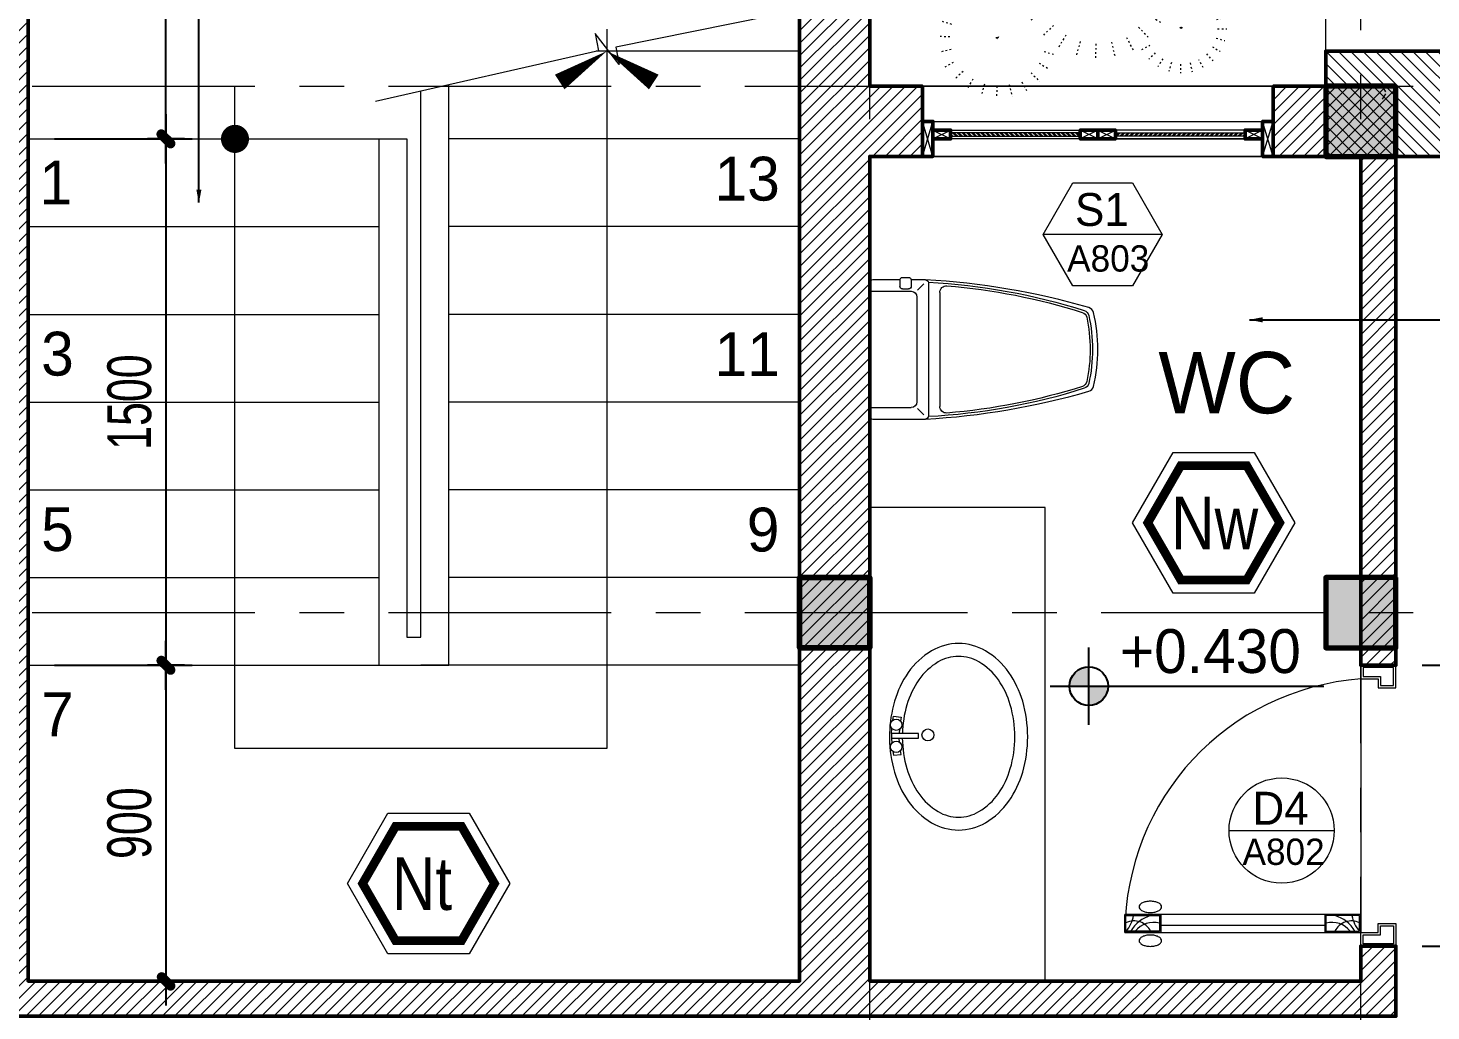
# Model space of a CAD drawing. Header units: inches. Extents: x 88947 to 296847, y 35049 to 161062.
# Drawn here: x 161148 to 165148, y 90074 to 92875 of the extents above; entities that cross this region are included whole.
import ezdxf
from ezdxf.enums import TextEntityAlignment as Align

# ---------------------------------------------------------------- set-up
doc = ezdxf.new("R2010")
doc.units = ezdxf.units.IN
doc.header["$MEASUREMENT"] = 0
doc.header["$PDMODE"] = 1
doc.linetypes.add('ACAD_ISO03W100', pattern=[30, 12, -18])
doc.linetypes.add('CENTER', pattern=[50.800000000000004, 31.75, -6.35, 6.35, -6.35])
for name, color, linetype, lineweight in [('A-Dims', 145, 'Continuous', 25), ('CUA', 42, 'Continuous', 20), ('DIM', 7, 'Continuous', 25), ('DOOR', 142, 'Continuous', 15), ('HACTH', 8, 'Continuous', 5), ('HATCH', 8, 'Continuous', 5), ('KHUNG 1', 6, 'Continuous', 70), ('KY HIEU', 4, 'Continuous', 25), ('mb$0$CUA', 42, 'Continuous', 20), ('mb$0$HATCH', 69, 'Continuous', 15), ('mb$0$net cat', 51, 'Continuous', 50), ('mb$0$net manh', 251, 'Continuous', 5), ('THAY', 3, 'Continuous', 18), ('TRUC', 252, 'ACAD_ISO03W100', 13), ('TUONG', 4, 'Continuous', 50), ('vdung', 56, 'Continuous', 9)]:
    doc.layers.add(name, color=color, linetype=linetype, lineweight=lineweight)
doc.layers.add('NOITHAT', color=34, linetype='Continuous')
doc.layers.add('text', color=2, linetype='Continuous')
doc.styles.add('ATTR', font='romans.shx', dxfattribs={"width": 0.8, "height": 0.7})
doc.styles.add('DDCo-B-Helve-condense', font='VHELVCB.TTF')
doc.styles.add('FRANKO', font='VFRANKO.TTF')
doc.styles.add('KH-TEXT', font='VAVON.TTF')
doc.styles.add('TEXT', font='VHELVCN.TTF')
doc.styles.add('VNI-HELVE-CONDENSE', font='VNARIAL.TTF', dxfattribs={"width": 0.7})
doc.dimstyles.new('TAS-100', dxfattribs={"dimscale": 50, "dimtxt": 2.5, "dimasz": 0.7, "dimexe": 1.5, "dimexo": 1.5, "dimgap": 0.8, "dimtad": 1, "dimdec": 0, "dimzin": 3, "dimdsep": 46, "dimtxsty": 'VNI-HELVE-CONDENSE', "dimblk": 'TICK', "dimcen": 2.5, "dimclrt": 71, "dimazin": 2, "dimtfac": 0.75, "dimtdec": 0, "dimtix": 1, "dimtmove": 2, "dimatfit": 2, "dimldrblk": 'TICK123', "dimfxl": 1.5, "dimtolj": 1, "dimtzin": 0, "dimarcsym": 0})
doc.dimstyles.new('TAS-50', dxfattribs={"dimscale": 25, "dimtxt": 2.5, "dimasz": 0.7, "dimexe": 1.5, "dimexo": 1.5, "dimgap": 0.8, "dimtad": 1, "dimdec": 0, "dimzin": 3, "dimdsep": 46, "dimtxsty": 'VNI-HELVE-CONDENSE', "dimblk": 'TICK', "dimcen": 2.5, "dimclrt": 71, "dimazin": 2, "dimtfac": 0.75, "dimtdec": 0, "dimtix": 1, "dimtmove": 2, "dimatfit": 2, "dimldrblk": 'TICK123', "dimfxl": 1.5, "dimtolj": 1, "dimtzin": 0, "dimarcsym": 0})

# ---------------------------------------------------------------- blocks, each defined once
blk = doc.blocks.new('WC05_P')
for p, q in [((-163.4332003934864, 541.6450136737086), (-163.4332003934864, 400.6450136737086)), ((233.5667996065136, 541.6450136737086), (233.5667996065136, 400.6450136737086)), ((-202.4240828107567, 439.1167180118947), (-180.4332003934864, 439.1167180118947)), ((-210.4332003934864, 430.1167180118947), (-210.4332003934864, 409.1167180118946)), ((-202.4337935026169, 400.1167180118946), (-180.4332003934864, 400.1167180118946)), ((-171.4332003934864, 430.1167180118947), (-171.4332003934864, 409.1167180118946)), ((-192.4332003934864, 341.6450136737086), (262.5667996065137, 341.6450136737086)), ((-166.9339561518516, 378.6204424184715), (-188.242008766753, 357.3267619186563)), ((-143.4332003934864, 380.6450136737086), (213.5667996065136, 380.6450136737086)), ((237.0675553648788, 378.6204424184715), (258.3756079797803, 357.3267619186563)), ((-159.3356360889615, 302.6450136737086), (229.4692353019883, 302.6450136737086))]:
    blk.add_line(p, q)
blk.add_lwpolyline([(-202.4332003934864, 439.1167180118947), (-202.4332003934864, 531.6450136737086, -0.414213562373095), (-192.4332003934864, 541.6450136737086), (262.5667996065137, 541.6450136737086, -0.414213562373095), (272.5667996065137, 531.6450136737086), (272.5667996065137, 351.6450136737086, -0.05643643706552809), (177.5229201375263, -206.3173234126065, -0.2718575235499975), (160.9727958778988, -221.9982441541606, -0.1145472182879914), (-90.90154294170053, -221.8601835283448, -0.2715780745762616), (-107.4279695011392, -206.183647669621, -0.05642256220342063), (-202.4332003934864, 351.645013673707), (-202.4332003934864, 400.1167180118946)], format="xyb")
for centre, radius, start, end in [((-201.3185305588626, 430.0692202111985), 9.114793592576325, 96.96667790787944, 179.7014264990903), ((-180.4332003934864, 430.1167180118947), 9, 0, 90), ((-201.3160061846809, 409.1652614426133), 9.117323439789876, 180.3050617719985, 262.9577982272369), ((-180.4332003934864, 409.1167180118946), 9, 270, 0), ((-143.4332003934864, 400.6450136737086), 20, 180, 270), ((213.5667996065136, 400.6450136737086), 20, 270, 0), ((-192.4332003934864, 351.6450136737086), 10, 180, 270), ((1905.98182169227, 447.1941610259693), 2102.578959649846, 182.8742835320095, 197.6553580695382), ((-1835.848222479243, 447.1941610259693), 2102.578959649846, 342.3446419304619, 357.1257164679904), ((262.5667996065137, 351.6450136737086), 10, 270, 0), ((-159.3356360889615, 280.1294728084221), 22.51554086528662, 90, 184.6246185700729), ((229.4692353019883, 280.129472808422), 22.51554086528662, 355.375381429925, 90), ((1905.934843745355, 447.1876325049033), 2094.531608273105, 184.6245441765275, 197.5276549796377), ((-1835.848222479243, 447.1941610259693), 2094.578959649846, 342.4639596696136, 355.3753814299265), ((-76.10661430237859, -183.6697371818734), 22.51554086528662, 197.6553580695387, 257.5058675068256), ((-69.8810356385494, -176.833356221094), 22.51554086528662, 197.5276549796375, 258.1004920139902), ((139.9214598832948, -177.1302528184612), 22.51554086528662, 281.7373468011924, 342.463959669614), ((146.2402135154059, -183.6697371818734), 22.51554086528662, 282.4941324931746, 342.3446419304639), ((35.06679960651365, 318.044267807829), 536.3992541341204, 257.505867506825, 282.494132493175), ((35.72965411792188, 324.3466122222949), 534.7020094094623, 258.1004920139905, 281.7373468011922)]:
    blk.add_arc(centre, radius, start, end)
blk = doc.blocks.new('C DDFFG')
for p, q in [((1786522.217473382, 1255885.81696257), (1786522.217473382, 1255963.228194855)), ((1786522.217473382, 1255963.228194855), (1786535.030511112, 1255963.228194855)), ((1786535.030511112, 1255963.228194855), (1786535.030511112, 1255885.81696257)), ((1786473.085709055, 1255891.716264571), (1786475.699328106, 1255913.483537248)), ((1786483.673065716, 1255890.445029655), (1786473.085709055, 1255891.716264571)), ((1786475.699328106, 1255913.483537248), (1786486.72124365, 1255912.160124394)), ((1786522.217473382, 1255885.81696257), (1786507.808220739, 1255887.547096509)), ((1786509.987280908, 1255909.366547122), (1786522.217473382, 1255907.898055202)), ((1786536.059500372, 1255880.557617335), (1786521.806454377, 1255880.437481379)), ((1786535.030511112, 1255885.81696257), (1786522.217473382, 1255885.81696257)), ((1786547.260703587, 1255909.366547122), (1786535.030511112, 1255907.898055202)), ((1786535.030511112, 1255885.81696257), (1786549.439763756, 1255887.547096509)), ((1786581.548656389, 1255913.483537248), (1786570.526740845, 1255912.160124394)), ((1786573.574918779, 1255890.445029654), (1786584.16227544, 1255891.716264571)), ((1786584.16227544, 1255891.716264571), (1786581.548656389, 1255913.483537248))]:
    blk.add_line(p, q)
at = {"extrusion": (0, 0, -1)}
for centre, major_axis, ratio, start_param, end_param in [((1786502.22587785, 1255993.220431157), (-196.576827910027, 196.576827910027), 0.9999999999971908, 0.1746721990089368, 0.503187330312453), ((1786525.874676021, 1255911.658646475), (-256.6251017217065, 256.6251017217065), 0.9999999999996413, 0.5031873303111891, 0.7853981633975771), ((1786525.874676021, 1255911.658646475), (-256.6251017215106, -256.6251017215106), 0.9999999999995111, 2.35619449019228, 2.63840532327866), ((1786549.523474191, 1255993.220431157), (-196.5768279099476, -196.5768279099476), 0.9999999999972699, 2.638405323277339, 2.966920454580992), ((1786466.085137259, 1256044.850060572), (-152.0135483859962, -152.0135483859962), 0.9999999999975132, 1.319717300781313, 1.745468525802608), ((1786502.22587785, 1255993.220431157), (-170.6495792658378, -170.6495792658378), 0.9999999999914471, 1.745468525801561, 2.073983657102234), ((1786525.874676021, 1255911.658646474), (-230.6978530757754, 230.6978530757754), 0.999999999997266, 0.5031873303122638, 0.7853981633988263), ((1786525.874676021, 1255911.658646475), (-230.6978530755815, -230.6978530755815), 0.9999999999971769, 2.356194490191022, 2.638405323277583), ((1786549.523474191, 1255993.220431157), (-170.6495792658374, 170.6495792658374), 0.9999999999914908, 1.067608996487599, 1.396124127788274), ((1786585.664214782, 1256044.850060572), (-152.0135483860611, 152.0135483860611), 0.9999999999974456, 1.396124127786872, 1.821875352807989), ((1786466.085137259, 1256044.850060572), (-126.0862997399542, 126.0862997399542), 0.999999999997094, -0.2510790260147844, 0.1746721990086899), ((1786585.664214782, 1256044.850060572), (-126.0862997399523, -126.0862997399523), 0.9999999999970992, 2.966920454581087, 3.392671679604566), ((1786410.911747557, 1256077.498012425), (-106.6814863794014, 106.6814863794014), 0.9999999999995982, -0.7853981633976492, -0.2510790260146973), ((1786410.911747557, 1256077.498012425), (-80.75423773373085, 80.75423773373083), 0.9999999999988722, -0.7853981633980123, -0.251079026013961), ((1786640.837604485, 1256077.498012425), (-80.75423773388796, 80.75423773388795), 0.9999999999991174, 1.821875352807447, 2.356194490190884), ((1786640.837604485, 1256077.498012425), (-106.6814863795317, 106.6814863795317), 0.9999999999993895, 1.821875352808637, 2.356194490192039), ((1786410.911747557, 1256077.498012425), (-106.6814863795028, 106.6814863795028), 0.9999999999995156, -1.319717300781212, -0.7853981633976904), ((1786410.911747557, 1256077.498012425), (-80.75423773368324, -80.75423773368325), 0.9999999999995914, 0.2510790260147788, 0.7853981633976524), ((1786640.837604485, 1256077.498012425), (-80.75423773370935, 80.75423773370935), 0.9999999999998626, 2.356194490193296, 2.890513627576103), ((1786640.837604485, 1256077.498012425), (-106.6814863795463, -106.6814863795464), 0.9999999999994857, 3.92699081698827, 4.461309954371651), ((1786466.085137259, 1256110.145964278), (-152.0135483859686, 152.0135483859686), 0.9999999999978101, 4.537716781377177, 4.963468006398345), ((1786466.085137259, 1256110.145964278), (-126.0862997403387, 126.0862997403387), 0.9999999999970514, 4.537716781376678, 4.963468006398096), ((1786531.186599793, 1255989.958874451), (-11.94161886190538, 11.94161886190538), 0.9999999999923973, -0.7853981634012497, 5.497787143778337), ((1786585.664214782, 1256110.145964278), (-126.0862997403799, -126.08629974038), 0.9999999999967243, 4.461309954371352, 4.88706117939263), ((1786585.664214782, 1256110.145964278), (-152.0135483859918, -152.0135483859918), 0.999999999997442, 4.46130995437127, 4.887061179392375), ((1786502.22587785, 1256161.775593692), (-170.6495792644465, 170.6495792644465), 0.9999999999990503, 4.209201650074217, 4.537716781376674), ((1786502.22587785, 1256161.775593693), (-196.576827911722, 196.576827911722), 0.9999999999922197, 4.209201650077116, 4.537716781377859), ((1786525.874676021, 1256243.337378375), (-230.6978530757634, -230.6978530757635), 0.9999999999981871, 5.508996987792555, 5.779997976867736), ((1786525.874676021, 1256243.337378375), (-230.697853076855, -230.6978530768551), 0.9999999999983634, 5.21557631069506, 5.469720115485267), ((1786549.523474191, 1256161.775593693), (-196.576827911858, -196.576827911858), 0.9999999999918469, 4.887061179391772, 5.215576310692549), ((1786525.87467602, 1256243.337378375), (-256.6251017216459, -256.6251017216459), 0.9999999999987784, 5.508996987792656, 5.779997976867833), ((1786497.019046617, 1255899.643121675), (-11.4612412730364, -11.4612412730364), 0.999999999995787, 0.7853981633995547, 7.068583470579141), ((1786525.874676021, 1256243.337378375), (-256.6251017219885, -256.6251017219886), 0.9999999999998359, 5.215576310695624, 5.469720115485876), ((1786560.228937877, 1255899.643121675), (-11.46124127303675, -11.46124127303675), 0.9999999999959504, 0.7853981633994731, 7.06858347057906)]:
    blk.add_ellipse(centre, major_axis=major_axis, ratio=ratio, start_param=start_param, end_param=end_param, dxfattribs=at)
at = {"extrusion": (0, 0, -0.9999999999999998)}
blk.add_ellipse((1786549.523474191, 1256161.775593692), major_axis=(-170.6495792644459, -170.6495792644459), ratio=0.999999999999106, start_param=4.887061179392652, end_param=5.215576310695114, dxfattribs=at)
blk = doc.blocks.new('TICK')
at = {"layer": 'A-Dims', "color": 1}
for p, q in [((0, 1.5), (0, -1.5)), ((-1.999999999999943, 0), (2, 0))]:
    blk.add_line(p, q, dxfattribs=at)
at = {"layer": 'A-Dims', "color": 1, "const_width": 0.7878347494489719}
blk.add_lwpolyline([(-0.3342782012913972, -0.3486016811580157), (0.3833337504766519, 0.3780050543573452)], dxfattribs=at)
at = {"layer": 'A-Dims', "color": 1, "const_width": 0.393917374724486}
for points in [[(0.2443158685418894, 0.5170229362784085, -0.4142135623732853), (0.5228575154469581, 0.5170229362784085, -1)], [(0.5228575154469581, 0.5170229362784085, -0.4142135623732853), (0.5228575154469581, 0.2384812893835715, -1)], [(-0.4732960832188837, -0.209583799236043, 0.4142135623732853), (-0.4732960832188837, -0.4881254461220124, 1)], [(-0.4732960832188837, -0.4881254461220124, 0.4142135623732853), (-0.1947544363210909, -0.4881254461220124, 1)]]:
    blk.add_lwpolyline(points, format="xyb", dxfattribs=at)
blk = doc.blocks.new('*D200')
at = {"layer": 'Defpoints', "color": 0}
for p in [(165047.7407341748, 91058.95006701583), (165047.7407341739, 90258.9500668752), (165531.4672215203, 90258.9500668752)]:
    blk.add_point(p, dxfattribs=at)
at = {"layer": 'DIM', "color": 0, "lineweight": -2}
for p, q in [((165122.7407341748, 91058.95006701583), (165606.4672215203, 91058.95006701583)), ((165531.4672215203, 91023.95006701583), (165531.4672215203, 90293.9500668752)), ((165122.7407341739, 90258.9500668752), (165606.4672215203, 90258.9500668752))]:
    blk.add_line(p, q, dxfattribs=at)
at = {"layer": 'DIM', "color": 0, "lineweight": -2, "xscale": 35, "yscale": 35, "zscale": 35}
for p, rotation in [((165531.4672215203, 91058.95006701583), 90), ((165531.4672215203, 90258.9500668752), 270)]:
    blk.add_blockref('TICK', p, dxfattribs=dict(at, rotation=rotation))
at = {"layer": 'DIM', "color": 71, "insert": (165427.6882310701, 90658.95006694554), "char_height": 125, "attachment_point": 5, "rotation": 90, "style": 'VNI-HELVE-CONDENSE'}
blk.add_mtext('\\A1;800', dxfattribs=at)
blk = doc.blocks.new('TICK123')
at = {"layer": 'A-Dims', "color": 1}
blk.add_lwpolyline([(0.04616600689769257, 7.275957614183426e-12, 0, 0.84, 0), (-2.110890249510703, 7.275957614183426e-12, 8.399999999999999, 8.399999999999999, 0)], format="xyseb", dxfattribs=at)
blk = doc.blocks.new('*D201')
at = {"layer": 'Defpoints', "color": 0}
for p in [(165047.7407341739, 90258.9500668752), (165047.7407341739, 89858.9500668752), (165531.4672215203, 89858.9500668752)]:
    blk.add_point(p, dxfattribs=at)
at = {"layer": 'DIM', "color": 0, "lineweight": -2}
for p, q in [((165122.7407341739, 90258.9500668752), (165606.4672215203, 90258.9500668752)), ((165531.4672215203, 90223.9500668752), (165531.4672215203, 89893.9500668752)), ((165122.7407341739, 89858.9500668752), (165606.4672215203, 89858.9500668752))]:
    blk.add_line(p, q, dxfattribs=at)
at = {"layer": 'DIM', "color": 0, "lineweight": -2, "xscale": 35, "yscale": 35, "zscale": 35}
for p, rotation in [((165531.4672215203, 90258.9500668752), 90), ((165531.4672215203, 89858.9500668752), 270)]:
    blk.add_blockref('TICK', p, dxfattribs=dict(at, rotation=rotation))
at = {"layer": 'DIM', "color": 71, "insert": (165427.6882310701, 90058.95006687523), "char_height": 125, "attachment_point": 5, "rotation": 90, "style": 'VNI-HELVE-CONDENSE'}
blk.add_mtext('\\A1;400', dxfattribs=at)
blk = doc.blocks.new('*D226')
at = {"layer": 'Defpoints', "color": 0}
for p in [(161147.7407341957, 92558.95006705007), (161147.7407341802, 91058.95006695557), (161540.827242045, 91058.95006695557)]:
    blk.add_point(p, dxfattribs=at)
at = {"layer": 'DIM', "color": 0, "lineweight": -2}
for p, q in [((161222.7407341957, 92558.95006705007), (161615.827242045, 92558.95006705007)), ((161540.827242045, 92523.95006705007), (161540.827242045, 91093.95006695557)), ((161222.7407341802, 91058.95006695557), (161615.827242045, 91058.95006695557))]:
    blk.add_line(p, q, dxfattribs=at)
at = {"layer": 'DIM', "color": 0, "lineweight": -2, "xscale": 35, "yscale": 35, "zscale": 35}
for p, rotation in [((161540.827242045, 92558.95006705007), 90), ((161540.827242045, 91058.95006695557), 270)]:
    blk.add_blockref('TICK', p, dxfattribs=dict(at, rotation=rotation))
at = {"layer": 'DIM', "color": 71, "insert": (161437.0482515948, 91808.95006700284), "char_height": 125, "attachment_point": 5, "rotation": 90, "style": 'VNI-HELVE-CONDENSE'}
blk.add_mtext('\\A1;1500', dxfattribs=at)
blk = doc.blocks.new('*D228')
at = {"layer": 'Defpoints', "color": 0}
for p in [(161147.7407341802, 91058.95006695557), (161147.7407341766, 90158.9500668752), (161540.827242045, 90158.9500668752)]:
    blk.add_point(p, dxfattribs=at)
at = {"layer": 'DIM', "color": 0, "lineweight": -2}
for p, q in [((161222.7407341802, 91058.95006695557), (161615.827242045, 91058.95006695557)), ((161540.827242045, 91023.95006695557), (161540.827242045, 90193.9500668752)), ((161222.7407341766, 90158.9500668752), (161615.827242045, 90158.9500668752))]:
    blk.add_line(p, q, dxfattribs=at)
at = {"layer": 'DIM', "color": 0, "lineweight": -2, "xscale": 35, "yscale": 35, "zscale": 35}
for p, rotation in [((161540.827242045, 91058.95006695557), 90), ((161540.827242045, 90158.9500668752), 270)]:
    blk.add_blockref('TICK', p, dxfattribs=dict(at, rotation=rotation))
at = {"layer": 'DIM', "color": 71, "insert": (161437.0482515948, 90608.95006691541), "char_height": 125, "attachment_point": 5, "rotation": 90, "style": 'VNI-HELVE-CONDENSE'}
blk.add_mtext('\\A1;900', dxfattribs=at)
blk = doc.blocks.new('A$C796B168A')
h = blk.add_hatch(color=256)
edge = h.paths.add_edge_path()
edge.add_ellipse((0, 0), major_axis=(38.89087296526628, 38.89087296526628), ratio=0.9999999999996828, start_angle=45.00000000000908, end_angle=134.9999999999909)
edge.add_line((-55, 0), (0, 0))
edge.add_line((0, 0), (0, 55))
edge = h.paths.add_edge_path()
edge.add_ellipse((0, 0), major_axis=(38.89087296526628, 38.89087296526628), ratio=0.9999999999996828, start_angle=225.0000000000091, end_angle=314.9999999999909)
edge.add_line((55, 0), (0, 0))
edge.add_line((0, 0), (0, -55))
for p, q in [((0, -110), (0, 110)), ((-110, 0), (670.3676890531788, 0))]:
    blk.add_line(p, q)
blk.add_ellipse((0, 0), major_axis=(-38.89087296526649, 38.89087296526649), ratio=0.9999999999996713, start_param=3.926990816987406, end_param=10.21017612416699)
at = {"style": 'TEXT'}
blk.add_attdef('CAO ÑOÄ', (88.7972590981517, 37.33300967002288), '', height=100, dxfattribs=at)
blk = doc.blocks.new('*D229')
at = {"layer": 'Defpoints', "color": 0}
for p in [(161147.7407341847, 93558.95006686047), (161540.827242045, 93558.95006686047), (161147.7407341957, 92558.95006705007)]:
    blk.add_point(p, dxfattribs=at)
at = {"layer": 'DIM', "color": 0, "lineweight": -2}
for p, q in [((161222.7407341847, 93558.95006686047), (161615.827242045, 93558.95006686047)), ((161540.827242045, 92593.95006705007), (161540.827242045, 93523.95006686047)), ((161222.7407341957, 92558.95006705007), (161615.827242045, 92558.95006705007))]:
    blk.add_line(p, q, dxfattribs=at)
at = {"layer": 'DIM', "color": 0, "lineweight": -2, "xscale": 35, "yscale": 35, "zscale": 35}
for p, rotation in [((161540.827242045, 93558.95006686047), 90), ((161540.827242045, 92558.95006705007), 270)]:
    blk.add_blockref('TICK', p, dxfattribs=dict(at, rotation=rotation))
at = {"layer": 'DIM', "color": 71, "insert": (161437.0482515948, 93058.95006695528), "char_height": 125, "attachment_point": 5, "rotation": 90, "style": 'VNI-HELVE-CONDENSE'}
blk.add_mtext('\\A1;1000', dxfattribs=at)
blk = doc.blocks.new('121222')
at = {"layer": 'TRUC', "color": 95}
for p, q in [((-69.87189895673782, -79572.65753577233), (-116.2707570372686, -79496.50221745647)), ((14.51428777973467, -79535.5860801072), (-10.65337107839059, -79449.80589366957)), ((105.5543187141673, -79521.26269566602), (103.4510822283319, -79432.03646465308)), ((196.9497653160677, -79532.20087952184), (218.2740073821607, -79444.40017406769)), ((325.9724010766971, -79486.06730506796), (283.5551197847242, -79563.70976860778)), ((-142.5170353070134, -79629.70091812254), (-206.204140182123, -79568.94762751953)), ((356.8608891816219, -79619.5628051161), (419.2304960877739, -79554.18581867828)), ((1453.590772952622, -79683.22404358095), (1452.008197093235, -79616.304183027)), ((1522.134044053949, -79691.43374729027), (1538.122994430962, -79625.58615746126)), ((-274.326323082262, -79662.19321630719), (-196.6838595424442, -79704.61049759916)), ((415.4448013174662, -79690.56066962262), (491.6633999274243, -79644.12287111295)), ((831.3757485360068, -79830.6686413581), (828.7437636671041, -79719.13162141938)), ((1267.536340114283, -79764.54958386747), (1219.768989518795, -79718.98351129852)), ((1322.010625415181, -79721.7749475672), (1287.213691088179, -79664.65441495199)), ((1385.310749751796, -79693.96658191182), (1366.42783517404, -79629.63015017266)), ((1618.89808161281, -79656.8293352773), (1587.08512064383, -79715.06118293217)), ((1642.059299196493, -79756.95077301917), (1688.838339021018, -79707.92428630251)), ((-230.4533615854339, -79790.66345034853), (-315.9853663259116, -79769.89602846852)), ((452.5795372766836, -79774.90791592996), (538.3597237143139, -79749.74025707183)), ((612.0865360414224, -79894.91917463091), (554.0820849175404, -79799.71656439097)), ((717.567622111347, -79848.56845344277), (686.1152189728567, -79741.34451230668)), ((945.6108644150697, -79844.33897465024), (972.2659797034381, -79734.59324132756)), ((1106.892098377462, -79786.67623775544), (1053.870496762495, -79883.72931718022)), ((1168.67403849359, -79788.92376870674), (1226.905886148453, -79820.73672967571)), ((1686.000547148478, -79810.19310558158), (1743.167435367554, -79775.3689878719)), ((-239.2052206477367, -79882.61272042859), (-328.3571634971354, -79884.71453515555)), ((521.2874733319888, -79966.21954598461), (441.6725264206352, -79890.27461888074)), ((1145.50785700363, -79953.54580010986), (1223.455524767985, -79871.82198324069)), ((1713.85968687451, -79873.45795877889), (1778.191700146876, -79854.58313195776)), ((-224.8075480430207, -79973.65132960415), (-310.5877344806547, -79998.81898846227)), ((356.5186931787632, -80006.83362680447), (453.5717726035363, -80059.85522841944)), ((1218.730764033516, -80042.28669033705), (1314.009160790969, -79984.23962949422)), ((1718.089085830555, -80010.69353243135), (1782.240111325069, -80026.27020345806)), ((1724.651500922087, -79941.74389880049), (1791.51766729254, -79940.16349387696)), ((-187.6728120838034, -80057.9985759115), (-263.8914106937614, -80104.43637442116)), ((-129.0888999479647, -80128.996440418), (-191.4460006306942, -80194.369757566)), ((411.3648562505599, -80167.4267551454), (304.4437845074971, -80141.46416394529)), ((1265.157271739155, -80147.72516668802), (1372.37754358543, -80116.26025732611)), ((1652.134631888337, -80131.41947547915), (1699.901982483829, -80176.98554804812)), ((1750.992515042229, -80107.05337839652), (1692.760667387363, -80075.24041742754)), ((-98.20041184303614, -80262.49194046615), (-55.78313055106332, -80184.84947692633)), ((30.82222391758955, -80216.35836601227), (9.510488074919067, -80304.15540217659)), ((122.2176705194954, -80227.29654986809), (124.320907005331, -80316.52278088102)), ((213.2577014539281, -80212.97316542691), (238.4253603120497, -80298.75335186454)), ((1466.080199050001, -80212.74501576569), (1467.658356442586, -80279.67296407625)), ((1534.368310007444, -80202.0068959016), (1553.238718361778, -80266.34699693059)), ((1597.65592812064, -80174.20219953606), (1632.45286244764, -80231.32273215127)), ((400.4243023944755, -80282.3550676946), (288.9740768427071, -80284.98196151483)), ((1283.14387821078, -80261.528202064), (1394.59410376255, -80258.90130824377)), ((418.410908866104, -80396.15810307059), (311.195055486626, -80427.61492467587)), ((1272.203324354696, -80376.45651461321), (1379.124396097759, -80402.41910581331)), ((464.8374165717437, -80501.59657942156), (369.56343828109, -80559.63555250777)), ((1327.049487426494, -80537.04964295414), (1229.996408001721, -80484.02804133917)), ((538.0603236016292, -80590.33746964874), (460.1170743040711, -80672.05319876129)), ((1071.481644563833, -80648.9640951277), (1129.486095687717, -80744.16670536765)), ((1162.280707273267, -80577.66372377399), (1241.895654184621, -80653.60865087787)), ((576.6760822277954, -80757.20703200316), (629.697683842762, -80660.1539525784)), ((737.9573161901897, -80699.54429510838), (711.3066193686177, -80809.28194067442)), ((852.1924320692525, -80713.2146284005), (854.8288354049555, -80824.7435605826)), ((966.0005584939124, -80695.31481631583), (997.4573800991991, -80802.5306696953))]:
    blk.add_line(p, q, dxfattribs=at)
for points in [[(109.8456827291664, -79868.9113460688), (97.9972506477892, -79878.87342042834), (118.724270534158, -79881.97413361653)], [(1456.804147468863, -79943.96034408877), (1447.91267491282, -79951.4317125642), (1463.462901028358, -79953.76258324459)], [(836.7325958263486, -80265.23331094562), (821.919116463021, -80277.68167272251), (847.83468716665, -80281.56915310872)]]:
    blk.add_lwpolyline(points, close=True, dxfattribs=at)
at = {"layer": 'TRUC', "color": 95, "style": 'ATTR', "width": 0.8, "flags": 9}
blk.add_attdef('ESTCODE', (836.7325958263486, -80265.23331094562), '', height=6.451199999907048, rotation=331.351536153985, dxfattribs=at)
blk = doc.blocks.new('KH-DR')
blk.add_line((-4, 0), (4, 0))
blk.add_circle((0, 0), 4)
at = {"color": 3, "style": 'KH-TEXT'}
blk.add_attdef('SYMBOL', text='', height=2.5, dxfattribs=at).set_placement((-0.08026645299942903, 1.698676940704395), align=Align.MIDDLE_CENTER)
at = {"style": 'KH-TEXT'}
blk.add_attdef('TYPE', text='', height=2, dxfattribs=at).set_placement((-0.0971030840249405, -1.607572547375463), align=Align.MIDDLE_CENTER)
blk = doc.blocks.new('A$C6DAC4EB2')
at = {"linetype": 'Continuous'}
for p, q in [((-100, 0), (-100, -38.57142857788131)), ((0, 0), (-100, 0)), ((0, 0), (-100, 0)), ((0, -64.28571429569274), (0, 0)), ((-773.0000001399312, -89.9999999976717), (-773.0000001399312, -38.57142857881263)), ((-773.0000001399312, -38.57142857881263), (-773.0000001399312, -89.9999999976717)), ((-670.142857301631, -38.57142857788131), (-773.0000001399312, -38.57142857881263)), ((-773.0000001399312, -38.57142857881263), (-100, -38.57142857788131)), ((-670.142857301631, -89.9999999976717), (-670.142857301631, -38.57142857788131)), ((-202.8571428388823, -38.57142857788131), (-100, -38.57142857788131)), ((-202.8571428388823, -89.99999999674037), (-202.8571428388823, -38.57142857788131)), ((-99.99999999906868, -800.0000001396984), (-99.99999999580905, -38.57142857788131)), ((-100, -38.57142857788131), (-100, -89.99999999674037)), ((-100, -38.57142857788131), (-100, -89.99999999674037)), ((-100, -38.57142857788131), (-50.14285715506412, -38.57142857788131)), ((-50.14285715506412, -38.57142857788131), (-50.14285715506412, -64.28571429569274)), ((-670.142857301631, -59.05548358522356), (-202.8571428388823, -59.05548358429223)), ((-50.14285715506412, -64.28571429569274), (0, -64.28571429569274)), ((-100, -89.99999999674037), (-773.0000001399312, -89.9999999976717)), ((-773.0000001399312, -89.9999999976717), (-670.142857301631, -89.9999999976717)), ((-100, -89.99999999674037), (-202.8571428388823, -89.99999999674037)), ((-50.1428571541328, -761.4285715627484), (-50.1428571541328, -735.7142858440056)), ((-50.1428571541328, -735.7142858440056), (4.656612873077393e-10, -735.7142858440056)), ((4.656612873077393e-10, -735.7142858440056), (9.313225746154785e-10, -800.0000001396984)), ((-99.99999999906868, -800.0000001396984), (-99.99999999953434, -761.4285715627484)), ((-99.99999999953434, -761.4285715627484), (-50.1428571541328, -761.4285715627484)), ((9.313225746154785e-10, -800.0000001396984), (-99.99999999906868, -800.0000001396984)), ((-99.99999999953434, -800.0000001406297), (9.313225746154785e-10, -800.0000001396984)), ((-100, -800.0000001406297), (9.313225746154785e-10, -800.0000001406297))]:
    blk.add_line(p, q, dxfattribs=at)
at = {"color": 7}
for p, q in [((-93.57142857054714, -6.428571430034935), (-93.57142857054714, -32.14285714784637)), ((-6.428571429452859, -6.428571430034935), (-93.57142857054714, -6.428571430034935)), ((-93.57142857054714, -32.14285714784637), (-43.7142857251456, -32.14285714784637)), ((-43.7142857251456, -32.14285714784637), (-43.7142857251456, -57.85714286658913)), ((-6.428571429452859, -57.85714286658913), (-6.428571429452859, -6.428571430034935)), ((-769.5131796712521, -42.0582490474917), (-769.5131796712521, -86.51317952899262)), ((-673.6296777703101, -42.05824904656038), (-769.5131796712521, -42.0582490474917)), ((-673.6296777703101, -86.51317952899262), (-673.6296777703101, -42.05824904656038)), ((-199.3703223702032, -42.05824904656038), (-103.4868204686791, -42.05824904656038)), ((-199.3703223702032, -86.5131795280613), (-199.3703223702032, -42.05824904656038)), ((-103.4868204686791, -42.05824904656038), (-103.4868204686791, -86.5131795280613)), ((-43.7142857251456, -57.85714286658913), (-6.428571429452859, -57.85714286658913)), ((-769.5131796712521, -86.51317952899262), (-673.6296777703101, -86.51317952899262)), ((-103.4868204686791, -86.5131795280613), (-199.3703223702032, -86.5131795280613)), ((-43.71428572467994, -767.857142991852), (-43.71428572467994, -742.1428572740406)), ((-43.71428572467994, -742.1428572740406), (-6.428571428987198, -742.1428572740406)), ((-6.428571428987198, -742.1428572740406), (-6.428571428987198, -793.5714287105948)), ((-93.57142856961582, -793.5714287105948), (-93.57142856961582, -767.857142991852)), ((-93.57142856961582, -767.857142991852), (-43.71428572467994, -767.857142991852)), ((-6.428571428987198, -793.5714287105948), (-93.57142856961582, -793.5714287105948))]:
    blk.add_line(p, q, dxfattribs=at)
at = {"linetype": 'Continuous', "extrusion": (0, 0, -1)}
for centre, major_axis, ratio, start_param, end_param in [((-700.0168171572732, -63.15406083804555), (45.32515524032208, 45.32515524032209), 0.9999999999896637, -0.9896177343338575, -0.7853981634026165), ((-700.0168171577388, -63.15406083804555), (-45.32515524104782, 45.32515524104782), 0.9999999999924583, 0.7853981634084838, 0.9896177343364975), ((-10.64760575073888, -3.519638469726488), (567.7180511019892, 528.5612132035033), 0.9626856816345414, 2.419028473466696, 3.864156833709902), ((-723.6256310646422, -15.1260401501786), (6.034479839027238, 6.034479839027239), 0.9999999999209966, 3.926990817026743, 4.618826630634581), ((-723.6256310651079, -15.1260401501786), (6.034479838229585, 6.034479838229585), 0.999999999935948, 3.235155003318437, 3.926990817019267), ((-712.4227603600593, -5.8452781829983), (-16.32128825629719, 16.32128825629719), 0.9999999997893931, 4.390638426038683, 4.805951330109727), ((-704.9437152888859, -39.36489225993864), (28.14669683965851, 28.14669683965851), 0.999999999656178, -1.249045772491101, -0.9896177344742797), ((-704.9437152884202, 9.112811959348619), (28.14669682750446, 28.14669682750446), 0.9999999999846177, 2.560414061119177, 2.819842099188373), ((-700.0168171572732, 32.90198053838685), (45.32515523644942, 45.32515523644943), 0.9999999999867505, 2.356194490192984, 2.560414061118706), ((-700.0168171577388, 32.90198053838685), (45.32515525235642, 45.32515525235642), 0.999999999884372, 2.151974919204938, 2.356194490134531), ((-695.0899190255441, -39.36489225993864), (28.14669682637011, 28.14669682637011), 0.9999999999105279, -0.5811785925221431, -0.3217505544290424), ((-695.0899190260097, 9.112811959348619), (-28.14669682697713, 28.14669682697713), 0.9999999999179215, 3.463343208003048, 3.72277124608997), ((-676.4080032497877, -15.1260401501786), (-6.034479839027241, 6.034479839027235), 0.9999999999209969, 1.664358676545005, 2.356194490152843), ((-676.4080032493221, -15.1260401501786), (-6.034479838229583, 6.034479838229582), 0.999999999935948, 2.356194490160319, 3.048030303861149), ((-746.2427487779642, -19.44417786342092), (36.9236637492839, 36.9236637492839), 0.9999999999988378, 1.233295090049989, 2.818084081891444), ((-832.5231785471551, -100.4758749192115), (-60.72548577230759, 60.72548577230758), 0.9999999999922285, 1.609161942705908, 2.192883481444705), ((-690.5216493258486, -0.3312535374425352), (47.46297617216999, 47.46297617216999), 0.9999999999992346, 2.101801698648347, 3.256141169461413), ((-182.4783508141991, -0.3312535365112126), (-47.46297617229602, 47.46297617229602), 0.9999999999978242, 3.027044137720885, 4.181383608521778), ((-126.7572513620835, -19.44417786342092), (-36.92366374929273, 36.92366374929273), 0.9999999999982883, 3.465101225288309, 5.04989021712955), ((-199.2446580124088, 4.211423633620143), (-66.66649229310141, -66.66649229310143), 0.9999999999926318, 4.43995867327433, 5.222261209569159), ((-40.47682159289252, -100.4758749182802), (-60.72548577182307, 60.72548577182307), 0.9999999999889562, -0.6220871546583369, -0.03836561591179466), ((-723.6256310651079, -111.5546115601901), (-6.034479838367661, 6.03447983836766), 0.9999999999603653, 5.497787143762321, 6.18962295743429), ((-723.6256310646422, -111.5546115611214), (6.034479838378017, 6.034479838378018), 0.9999999999932947, 3.235155003369578, 3.926990817017876), ((-712.4227603595937, -120.8353735273704), (16.32128825561416, 16.32128825561416), 0.999999999846125, 4.618826630627696, 5.03413953471783), ((-712.4227603600593, -102.2738495937083), (-16.32128825374325, 16.32128825374325), 0.999999999951124, 4.390638425998199, 4.805951330116366), ((-704.9437152884202, -135.7934636697173), (-28.14669682750447, 28.14669682750446), 0.9999999999846186, 0.3217505544014201, 0.581178592470616), ((-700.0168171577388, -159.5826322487555), (-45.32515524167669, 45.32515524167668), 0.9999999999991861, 0.5811785924716819, 0.7853981634051198), ((-700.0168171566911, -159.5826322478242), (45.32515524078887, 45.32515524078887), 0.999999999999273, -0.7853981634050764, -0.5811785924726738), ((-695.0899190260097, -135.7934636706486), (28.14669682692588, 28.14669682692588), 0.9999999999840498, -0.581178592476649, -0.321750554401754), ((-687.6108739543706, -120.8353735273704), (-16.32128825539342, 16.32128825539342), 0.9999999998580227, 1.249045772430698, 1.664358676524909), ((-676.4080032493221, -111.5546115601901), (6.034479838395837, 6.034479838395838), 0.9999999999656897, 0.09356234974303779, 0.7853981634146034), ((-676.4080032497877, -111.5546115601901), (-6.03447983837802, 6.034479838378019), 0.9999999999932947, 2.356194490161709, 3.048030303810007), ((-704.9437152888859, -87.31575945043005), (-28.14669683965844, 28.14669683965844), 0.9999999996561802, 4.131210388064072, 4.390638426080893), ((-700.0168171572732, -63.52659087232314), (-45.32515523972154, 45.32515523972153), 0.9999999999993431, 3.926990816994834, 4.131210387919839), ((-700.0168171572732, -63.52659087232314), (45.32515525235642, 45.32515525235642), 0.999999999884372, 2.151974919204938, 2.356194490134531), ((-695.0899190255441, -87.31575945043005), (28.14669682934612, 28.14669682934612), 0.9999999999507357, 1.892546881181337, 2.151974919246965)]:
    blk.add_ellipse(centre, major_axis=major_axis, ratio=ratio, start_param=start_param, end_param=end_param, dxfattribs=at)
at = {"linetype": 'Continuous', "extrusion": (0, 0, -0.9999999999999998)}
for centre, major_axis, ratio, start_param, end_param in [((-712.4227603595937, -24.40680211642757), (16.32128825376506, 16.32128825376506), 0.9999999999575131, 4.61882663060635, 5.034139534759705), ((-687.6108739543706, -24.40680211642757), (16.32128825305299, 16.32128825305299), 0.9999999999825234, -0.3217505544066781, 0.09356234976640665), ((-687.6108739543706, -5.8452781829983), (-16.32128825311401, 16.32128825311401), 0.9999999998292839, 3.048030303823669, 3.463343208034126), ((-673.7553421275225, 4.211423633620143), (-66.66649229320736, 66.66649229320736), 0.9999999999912422, 4.202516751200599, 4.984819287478075)]:
    blk.add_ellipse(centre, major_axis=major_axis, ratio=ratio, start_param=start_param, end_param=end_param, dxfattribs=at)
at = {"linetype": 'Continuous', "extrusion": (0, 0, -0.9999999999999999)}
blk.add_ellipse((-687.6108739543706, -102.2738495937083), major_axis=(-16.32128825311768, 16.32128825311767), ratio=0.9999999999279805, start_param=3.048030303826233, end_param=3.463343208008182, dxfattribs=at)
blk = doc.blocks.new('KH-WIN')
blk.add_line((-4.518393411049248, -8.881784197001252e-16), (4.518393411049242, 0))
blk.add_lwpolyline([(-2.259196705524624, 3.913043478260869), (-4.518393411049247, 0), (-2.259196705524625, -3.913043478260869), (2.259196705524618, -3.913043478260871), (4.518393411049244, -4.440892098500626e-15), (2.259196705524626, 3.913043478260867)], close=True)
at = {"color": 3, "style": 'KH-TEXT'}
blk.add_attdef('SYMBOL', text='', height=2.5, dxfattribs=at).set_placement((0.1533019642216544, 1.889870089376223), align=Align.MIDDLE_CENTER)
at = {"style": 'KH-TEXT'}
blk.add_attdef('TYPE', text='', height=2, dxfattribs=at).set_placement((0.09024689637072214, -1.829966574611563), align=Align.MIDDLE_CENTER)

msp = doc.modelspace()

# ---------------------------------------------------------------- hatches: boundary and pattern name
at = {"layer": 'HACTH'}
h = msp.add_hatch(dxfattribs=at)
h.set_pattern_fill('ANSI31', color=256, scale=200, style=0)
h.set_pattern_definition([(45, (159447.7407341739, 89708.95006686047), (-17.67766952966369, 17.67766952966369), [])])
h.paths.add_polyline_path([(163697.9237399114, 92508.95006686046), (163697.9237399114, 92708.95006686047), (163547.7407341663, 92708.95006686047), (163547.7407341631, 93558.95006686609), (163347.7407341631, 93558.95006686609), (163347.7407341739, 90158.9500668752), (161147.7407341739, 90158.9500668752), (161147.7407341847, 93558.95006686047), (160947.7407341847, 93558.95006686047), (160947.7407341889, 92708.95006686496), (160797.5570257952, 92708.95006686496), (160797.557025797, 92508.95006686487), (160947.7407341904, 92508.95006686485), (160947.7407341739, 90158.9500668752), (159547.7407341739, 90158.9500668752), (159547.7407341739, 90258.9500668752), (159447.7407341739, 90258.9500668752), (159447.7407341739, 90058.9500668752), (165047.7407341739, 90058.9500668752), (165047.7407341739, 90258.9500668752), (164947.7407341739, 90258.9500668752), (164947.7407341739, 90158.9500668752), (163547.7407341739, 90158.9500668752), (163547.7407341667, 92508.95006686047)])
h = msp.add_hatch(dxfattribs=at)
h.set_pattern_fill('ANSI31', color=256, scale=200, style=0)
h.set_pattern_definition([(45, (164442.9244426487, 90858.95006686047), (-17.67766952966369, 17.67766952966369), [])])
h.paths.add_polyline_path([(164697.9237399138, 92508.95006686047), (164947.7407341739, 92508.95006686047), (164947.7407341753, 91058.95006701583), (165047.7407341748, 91058.95006701583), (165047.7407341735, 92608.95006686047), (165047.7407341735, 92708.95006686047), (164697.9237399138, 92708.95006686047)])
at = {"layer": 'HATCH'}
h = msp.add_hatch(dxfattribs=at)
h.set_pattern_fill('ANSI31', color=256, scale=200, style=0)
h.set_pattern_definition([(135, (165147.7407342169, 92508.95006686047), (17.67766952966369, 17.67766952966369), [])])
h.paths.add_polyline_path([(165247.7407342169, 92708.95006686046), (165247.7407342169, 92808.95006686047), (164847.7407342169, 92808.95006686047), (164847.7407342169, 92508.95006686047), (165247.740734218, 92508.95006686047)])
at = {"layer": 'mb$0$HATCH'}
h = msp.add_hatch(dxfattribs=at)
h.set_pattern_fill('ANSI32', color=256, style=0)
h.set_pattern_definition([(315, (163527.9237398687, 92576.45006697248), (-6.735192090801866, -6.735192090801865), []), (315, (163532.4138698687, 92576.45006697248), (-6.735192090801866, -6.735192090801865), [])])
h.paths.add_polyline_path([(163777.9237398687, 92566.4500669724), (164147.9237398687, 92566.45006697254), (164147.9237398687, 92576.45006697254), (163777.9237398687, 92576.4500669724)])
h = msp.add_hatch(dxfattribs=at)
h.set_pattern_fill('ANSI32', color=256, style=0)
h.set_pattern_definition([(225, (164867.9237398681, 92576.45006697248), (6.735192090801866, -6.735192090801865), []), (225, (164863.4336098681, 92576.45006697248), (6.735192090801866, -6.735192090801865), [])])
h.paths.add_polyline_path([(164617.9237398681, 92566.4500669724), (164247.9237398681, 92566.45006697254), (164247.9237398681, 92576.45006697254), (164617.9237398681, 92576.4500669724)])

# ---------------------------------------------------------------- linework, layer by layer
at = {"layer": 'CUA', "ltscale": 0.5}
for p, q in [((165018.7544773832, 92693.45006686049), (165009.7407341739, 92708.95006686047)), ((165009.7407341739, 92671.95006686047), (165018.7544773832, 92687.45006686049))]:
    msp.add_line(p, q, dxfattribs=at)
at = {"layer": 'CUA'}
msp.add_lwpolyline([(163697.9237398684, 92508.95006670913), (164697.9237398684, 92508.95006670445)], dxfattribs=at)
at = {"layer": 'HACTH', "color": 252}
for points in [[(164297.0895925422, 91465.00139992232), (164412.7733492719, 91665.37154418866), (164644.1408627315, 91665.37154418866), (164759.8246194612, 91465.00139992232), (164644.1408627315, 91264.63125565597), (164412.7733492719, 91264.63125565597)], [(162058.2738668605, 90436.97878372298), (162173.9576235902, 90637.34892798933), (162405.3251370498, 90637.34892798933), (162521.0088937795, 90436.97878372298), (162405.3251370498, 90236.60863945664), (162173.9576235902, 90236.60863945664)]]:
    msp.add_lwpolyline(points, close=True, dxfattribs=at)
at = {"layer": 'HATCH'}
for points in [[(163488.3309735961, 92954.18141785465), (162823.4780517987, 92820.16523475268), (162833.357966025, 92771.15108072638), (162764.5839835462, 92859.29947455219), (162774.4638977724, 92810.28532052631), (162138.1701284064, 92665.90006808576)], [(162797.7407341618, 92871.68472360722), (162797.7407341535, 90821.46315527518), (161737.7407341602, 90821.46315527518), (161737.7407341602, 92708.95006686047)]]:
    msp.add_lwpolyline(points, dxfattribs=at)
for points in [[(162663.5704447224, 92721.10384150011, 50, 0, 0), (162797.74073416, 92808.95006695631, 0, 0, 0)], [(162931.9110235977, 92721.10384150011, 50, 0, 0), (162797.74073416, 92808.95006695631, 0, 0, 0)]]:
    msp.add_lwpolyline(points, format="xyseb", dxfattribs=at)
at = {"layer": 'HATCH', "const_width": 40}
msp.add_lwpolyline([(161717.7407341602, 92558.95006705007, 1), (161757.7407341602, 92558.95006705007, 1)], format="xyb", close=True, dxfattribs=at)
at = {"layer": 'KHUNG 1'}
for points in [[(165047.7407341739, 92708.95006686047), (164847.7407341739, 92708.95006686047), (164847.7407341739, 92508.95006686047), (165047.7407341739, 92508.95006686047)], [(165047.7407341739, 92708.95006686047), (164847.7407341739, 92708.95006686047), (164847.7407341739, 92508.95006686047), (165047.7407341739, 92508.95006686047)], [(163347.7407341739, 91308.95006686047), (163547.7407341739, 91308.95006686047), (163547.7407341739, 91108.95006686047), (163347.7407341739, 91108.95006686047)], [(163547.7407341739, 91308.95006686047), (163347.7407341739, 91308.95006686047), (163347.7407341739, 91108.95006686047), (163547.7407341739, 91108.95006686047)], [(165047.7407341739, 91308.95006686047), (164847.7407341739, 91308.95006686047), (164847.7407341739, 91108.95006686047), (165047.7407341739, 91108.95006686047)]]:
    msp.add_lwpolyline(points, close=True, dxfattribs=at)
for points in [[(165047.7407341739, 92508.95006686047), (164847.7407341739, 92508.95006686047), (165047.7407341739, 92708.95006686047), (164847.7407341739, 92708.95006686047)], [(165047.7407341739, 92508.95006686047), (164847.7407341739, 92508.95006686047), (165047.7407341739, 92708.95006686047), (164847.7407341739, 92708.95006686047)], [(163347.7407341739, 91108.95006686047), (163547.7407341739, 91108.95006686047), (163347.7407341739, 91308.95006686047), (163547.7407341739, 91308.95006686047)], [(163547.7407341739, 91108.95006686047), (163347.7407341739, 91108.95006686047), (163547.7407341739, 91308.95006686047), (163347.7407341739, 91308.95006686047)], [(165047.7407341739, 91108.95006686047), (164847.7407341739, 91108.95006686047), (165047.7407341739, 91308.95006686047), (164847.7407341739, 91308.95006686047)]]:
    msp.add_solid(points, dxfattribs=at)
at = {"layer": 'KY HIEU', "const_width": 25}
for points in [[(164340.3908627315, 91465.00139992232), (164434.4239843666, 91627.87154418866), (164622.4902276369, 91627.87154418866), (164716.5233492719, 91465.00139992232), (164622.4902276369, 91302.13125565597), (164434.4239843666, 91302.13125565597)], [(162101.5751370498, 90436.97878372298), (162195.6082586849, 90599.84892798933), (162383.6745019552, 90599.84892798933), (162477.7076235902, 90436.97878372298), (162383.6745019552, 90274.10863945664), (162195.6082586849, 90274.10863945664)]]:
    msp.add_lwpolyline(points, close=True, dxfattribs=at)
at = {"layer": 'mb$0$CUA'}
for points in [[(164697.9237398684, 92508.9500669723), (163697.9237398684, 92508.9500669723), (163697.9237398684, 92708.9500669723), (164697.9237398684, 92708.9500669723)], [(163727.9237398685, 92508.95006697228), (163727.9237398684, 92608.95006697228), (164667.9237398684, 92608.95006697254), (164667.9237398684, 92508.95006697254)], [(163727.9237398685, 92558.95006697228), (163727.9237398684, 92608.95006697228), (164667.9237398684, 92608.95006697254), (164667.9237398684, 92558.95006697254)], [(164197.9237398687, 92583.95006697233), (164197.9237398687, 92558.95006697233), (163777.9237398687, 92558.9500669724), (163777.9237398687, 92583.9500669724)], [(163777.9237398687, 92566.4500669724), (164147.9237398687, 92566.45006697254), (164147.9237398687, 92576.45006697254), (163777.9237398687, 92576.4500669724)], [(164197.9237398681, 92583.95006697233), (164197.9237398682, 92558.95006697233), (164617.9237398681, 92558.9500669724), (164617.9237398681, 92583.9500669724)], [(164617.9237398681, 92566.4500669724), (164247.9237398681, 92566.45006697254), (164247.9237398681, 92576.45006697254), (164617.9237398681, 92576.4500669724)]]:
    msp.add_lwpolyline(points, close=True, dxfattribs=at)
at = {"layer": 'mb$0$net cat'}
for points in [[(163697.9237398685, 92508.95006697225), (163697.9237398684, 92608.95006697225), (163727.9237398684, 92608.95006697228), (163727.9237398685, 92508.95006697228)], [(164697.9237398684, 92508.95006697257), (164697.9237398684, 92608.95006697257), (164667.9237398684, 92608.95006697254), (164667.9237398684, 92508.95006697254)], [(163727.9237398684, 92583.95006697254), (163727.9237398684, 92558.95006697254), (163777.9237398684, 92558.95006697254), (163777.9237398684, 92583.95006697254)], [(164197.9237398687, 92583.95006697248), (164197.9237398687, 92558.95006697248), (164147.9237398687, 92558.95006697254), (164147.9237398687, 92583.95006697254)], [(164197.9237398681, 92583.95006697248), (164197.9237398681, 92558.95006697248), (164247.9237398681, 92558.95006697254), (164247.9237398681, 92583.95006697254)], [(164667.9237398684, 92583.95006697254), (164667.9237398684, 92558.95006697254), (164617.9237398684, 92558.95006697254), (164617.9237398684, 92583.95006697254)]]:
    msp.add_lwpolyline(points, close=True, dxfattribs=at)
at = {"layer": 'mb$0$net manh'}
for points in [[(163697.9237398685, 92508.95006697225), (163727.9237398684, 92608.95006697228)], [(163727.9237398685, 92508.95006697228), (163697.9237398684, 92608.95006697225)], [(164697.9237398684, 92508.95006697257), (164667.9237398684, 92608.95006697254)], [(164667.9237398684, 92508.95006697254), (164697.9237398684, 92608.95006697257)], [(163727.9237398684, 92558.95006697254), (163777.9237398684, 92583.95006697254)], [(163727.9237398684, 92583.95006697254), (163777.9237398684, 92558.95006697254)], [(164197.9237398687, 92558.95006697248), (164147.9237398687, 92583.95006697254)], [(164197.9237398687, 92583.95006697248), (164147.9237398687, 92558.95006697254)], [(164197.9237398681, 92558.95006697248), (164247.9237398681, 92583.95006697254)], [(164197.9237398681, 92583.95006697248), (164247.9237398681, 92558.95006697254)], [(164667.9237398684, 92558.95006697254), (164617.9237398684, 92583.95006697254)], [(164667.9237398684, 92583.95006697254), (164617.9237398684, 92558.95006697254)]]:
    msp.add_lwpolyline(points, dxfattribs=at)
at = {"layer": 'THAY'}
for points in [[(164847.7407341739, 94108.95006686047), (165247.7407342169, 94108.95006686047), (165247.7407342169, 92808.95006686047), (164847.7407341739, 92808.95006686047)], [(164697.9237398684, 92508.95006694201), (164697.9237398684, 92708.95006694201), (163697.9237398684, 92708.9500669723), (163697.9237398684, 92508.9500669723)]]:
    msp.add_lwpolyline(points, close=True, dxfattribs=at)
for points in [[(163343.9399365656, 92808.95006695557), (162767.8397183823, 92808.95006695528)], [(162147.740734174, 92558.95006705007), (162147.740734174, 91058.95006695527), (162347.7407341601, 91058.95006695527), (162347.7407341601, 92713.45499675654)], [(162227.740734174, 92558.95006705007), (162227.740734174, 91138.95006695527), (162267.7407341601, 91138.95006695527), (162267.7407341601, 92695.30171481139)], [(161147.7407341802, 92558.95006705007), (162227.740734174, 92558.95006705007)], [(163343.9399365653, 92558.95006695557), (162347.7407341601, 92558.95006695528)], [(161147.7407341802, 92308.95006705038), (162147.740734174, 92308.95006705007)], [(163343.9399365499, 92308.95006695557), (162347.7407341601, 92308.95006695528)], [(161147.7407341802, 92058.95006705038), (162147.740734174, 92058.95006705007)], [(163343.9399365499, 92058.95006695557), (162347.7407341601, 92058.95006695528)], [(161147.7407341802, 91808.95006705038), (162147.740734174, 91808.95006705007)], [(163343.9399365745, 91808.95006686077), (162347.7407341601, 91808.95006686047)], [(163343.9399365499, 91808.95006695557), (162347.7407341601, 91808.95006695528)], [(161147.7407341802, 91558.95006705038), (162147.740734174, 91558.95006705007)], [(163343.9399365745, 91558.95006686077), (162347.7407341601, 91558.95006686047)], [(163343.9399365499, 91558.95006695557), (162347.7407341601, 91558.95006695528)], [(161147.7407341802, 91308.95006705038), (162147.740734174, 91308.95006705007)], [(163343.9399365745, 91308.95006686077), (162347.7407341601, 91308.95006686047)], [(163343.9399365499, 91308.95006695557), (162347.7407341601, 91308.95006695528)], [(161147.7407341802, 91058.95006695557), (162147.740734174, 91058.95006695527)], [(163343.9399365638, 91058.95006695557), (162267.7407341739, 91058.95006695528)]]:
    msp.add_lwpolyline(points, dxfattribs=at)
at = {"layer": 'TRUC', "linetype": 'CENTER', "ltscale": 20}
for points in [[(163547.7407341739, 82708.95006686047), (163547.7407341739, 94889.51484871528)], [(164947.7407341739, 82708.95006686047), (164947.7407341739, 94889.51484871528)], [(154047.7407341739, 92708.95006686047), (170447.7407341739, 92708.95006686047)], [(154047.7407341739, 91208.95006686047), (170447.7407341739, 91208.95006686047)]]:
    msp.add_lwpolyline(points, dxfattribs=at)
at = {"layer": 'TUONG'}
for points in [[(163697.9237399114, 92508.95006686047), (163697.9237399114, 92708.95006686047), (163547.7407341663, 92708.95006686047), (163547.7407341631, 93558.95006686609), (163347.7407341631, 93558.95006686609), (163347.7407341739, 90158.9500668752), (161147.7407341739, 90158.9500668752), (161147.7407341847, 93558.95006686047), (160947.7407341847, 93558.95006686047)], [(165247.7407342169, 92708.95006686046), (165247.7407342169, 92808.95006686047), (164847.7407342169, 92808.95006686047), (164847.7407342169, 92508.95006686047), (165247.740734218, 92508.95006686047), (165247.7407342169, 92708.95006686046), (165247.7407342169, 92708.95006686046)], [(164697.9237399138, 92508.95006686047), (164947.7407341739, 92508.95006686047), (164947.7407341753, 91058.95006701583), (165047.7407341748, 91058.95006701583), (165047.7407341735, 92608.95006686047), (165047.7407341735, 92708.95006686047), (164697.9237399138, 92708.95006686047), (164697.9237399138, 92508.95006685579)], [(160147.7407341739, 90058.9500668752), (164347.7407341739, 90058.9500668752), (164347.7407341739, 90058.9500668752), (165047.7407341739, 90058.9500668752), (165047.7407341739, 90258.9500668752), (164947.7407341739, 90258.9500668752), (164947.7407341739, 90158.9500668752), (163547.7407341739, 90158.9500668752), (163547.7407341667, 92508.95006686047), (163697.9237399114, 92508.95006686047)]]:
    msp.add_lwpolyline(points, dxfattribs=at)
at = {"layer": 'vdung', "ltscale": 0.5}
msp.add_lwpolyline([(163547.7407341847, 90158.9500668752), (164047.7407341847, 90158.9500668752), (164047.7407341847, 91508.95006686047), (163547.7407341847, 91508.95006686047)], close=True, dxfattribs=at)

# ---------------------------------------------------------------- block references
at = {"layer": 'CUA', "color": 7, "xscale": -1, "rotation": 180}
msp.add_blockref('A$C6DAC4EB2', (165047.7407341739, 90258.9500668752), dxfattribs=at)
at = {"layer": 'DOOR'}
ref = msp.add_blockref('KH-WIN', (164211.6826285479, 92286.8897524902), dxfattribs=dict(at, xscale=-37.5, yscale=37.5, zscale=37.5))
ref.add_attrib('SYMBOL', 'S1', dxfattribs={"layer": '0', "height": 93.74999999993685, "style": 'KH-TEXT'}).set_placement((164209.481102187, 92357.75988084171), align=Align.MIDDLE_CENTER)
ref.add_attrib('TYPE', 'A803', dxfattribs={"layer": '0', "height": 74.99999999994948, "style": 'KH-TEXT'}).set_placement((164227.5551266905, 92218.26600594226), align=Align.MIDDLE_CENTER)
ref = msp.add_blockref('KH-DR', (164722.0073545882, 90587.83554372899), dxfattribs=dict(at, xscale=37.5, yscale=37.5, zscale=37.50000000000001))
ref.add_attrib('SYMBOL', 'D4', dxfattribs={"layer": '0', "height": 93.75000000000001, "style": 'KH-TEXT'}).set_placement((164718.9973626006, 90651.53592900545), align=Align.MIDDLE_CENTER)
ref.add_attrib('TYPE', 'A802', dxfattribs={"layer": '0', "height": 75.00000000000001, "style": 'KH-TEXT'}).set_placement((164727.6323940749, 90527.55157320257), align=Align.MIDDLE_CENTER)
at = {"layer": 'KY HIEU'}
ref = msp.add_blockref('A$C796B168A', (164172.1643941586, 90999.53985484404), dxfattribs=at)
ref.add_attrib('CAO ÑOÄ', '+0.430', (164260.9616532567, 91036.87286451407), dxfattribs={"layer": '0', "height": 125, "style": 'FRANKO'})
at = {"layer": 'NOITHAT', "xscale": -0.3888000000151806, "yscale": 0.3888000000297325, "zscale": 0.3888, "rotation": 180}
msp.add_blockref('121222', (163868.9765794793, 61791.39207441165), dxfattribs=at)
at = {"layer": 'vdung', "ltscale": 0.5, "xscale": -0.8354755789041519, "yscale": 0.8354755784384906, "zscale": 0.8354755784061697, "rotation": 90}
msp.add_blockref('WC05_P', (164000.2719152921, 91988.24752156204), dxfattribs=at)
at = {"layer": 'vdung', "ltscale": 0.5, "xscale": -1, "rotation": 270}
msp.add_blockref('C DDFFG', (-1092276.587365943, -1695670.685966772), dxfattribs=at)

# ---------------------------------------------------------------- texts
at = {"layer": 'KY HIEU', "style": 'DDCo-B-Helve-condense'}
for s, p in [('Nw', (164407.0167519211, 91389.71961932893)), ('Nt', (162185.1116885822, 90361.6970031296))]:
    msp.add_text(s, height=150, dxfattribs=at).set_placement(p)
at = {"layer": 'text', "style": 'FRANKO'}
for s, height, p in [('1', 125, (161180.1837544672, 92372.18948637575)), ('13', 125, (163105.2883531233, 92383.11861995168)), ('3', 125, (161185.1202285841, 91884.41834390596)), ('11', 125, (163105.2883531233, 91883.11861985688)), ('WC', 175, (164370.4984173366, 91776.88569014546)), ('5', 125, (161185.1202285841, 91384.41834390596)), ('9', 125, (163197.0505720893, 91383.11861995168)), ('7', 125, (161185.1202285841, 90856.7778777925))]:
    msp.add_text(s, height=height, dxfattribs=at).set_placement(p)

# ---------------------------------------------------------------- dimensions: what is measured, and where the dimension line sits
at = {"layer": 'DIM'}
for base, p1, p2, picture, middle in [((161540.827242045, 93558.95006686047), (161147.7407341957, 92558.95006705007), (161147.7407341847, 93558.95006686047), '*D229', (161437.0482515948, 93058.95006695528)), ((161540.827242045, 91058.95006695557), (161147.7407341957, 92558.95006705007), (161147.7407341802, 91058.95006695557), '*D226', (161437.0482515948, 91808.95006700284)), ((161540.827242045, 90158.9500668752), (161147.7407341802, 91058.95006695557), (161147.7407341766, 90158.9500668752), '*D228', (161437.0482515948, 90608.95006691541)), ((165531.4672215203, 90258.9500668752), (165047.7407341748, 91058.95006701583), (165047.7407341739, 90258.9500668752), '*D200', (165427.6882310701, 90658.95006694554)), ((165531.4672215203, 89858.9500668752), (165047.7407341739, 90258.9500668752), (165047.7407341739, 89858.9500668752), '*D201', (165427.6882310701, 90058.95006687523))]:
    dim = msp.add_linear_dim(base=base, p1=p1, p2=p2, angle=90, dimstyle='TAS-100', dxfattribs=at)
    dim.commit()
    dim.dimension.update_dxf_attribs({"geometry": picture, "text_midpoint": middle})

# ---------------------------------------------------------------- leaders
at = {"layer": 'HACTH'}
for points in [[(161634.855987588, 92377.72636285183), (161634.855987588, 93924.2178139294), (159893.8269319585, 93924.2178139294)], [(164630.7307222333, 92043.37959172798), (165047.740734174, 92043.37959172798), (166315.0143965146, 92043.37959172798)]]:
    msp.add_leader(points, dimstyle='TAS-50', override={"dimgap": 0.8, "dimtad": 0}, dxfattribs=at)

doc.saveas('drawing.dxf')
